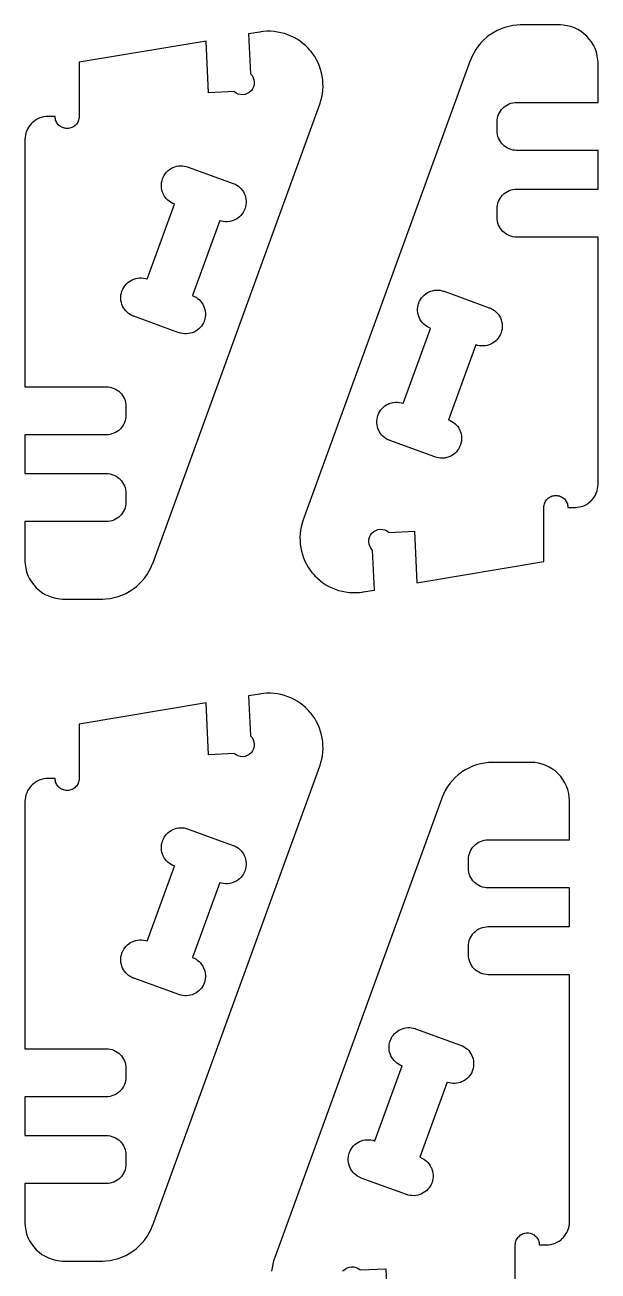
# Model space of a CAD drawing. Extents: x 0 to 392, y 0 to 269.
# Drawn here: x 0 to 74, y 107.3 to 268.2 of the extents above; entities that cross this region are included whole.
import ezdxf

# ---------------------------------------------------------------- set-up
doc = ezdxf.new("R2010")
doc.units = 0
doc.layers.get('0').update_dxf_attribs({"linetype": 'CONTINUOUS'})

msp = doc.modelspace()

# ---------------------------------------------------------------- linework, layer by layer
at = {"color": 0}
for points in [[(38.0721, 257.993), (38.1118, 258.103), (38.2164, 258.435), (38.3304, 258.882), (38.4143, 259.332), (38.4682, 259.785), (38.4925, 260.237), (38.4875, 260.69), (38.4533, 261.142), (38.3903, 261.588), (38.2986, 262.031), (38.1785, 262.465), (38.0303, 262.893), (37.8542, 263.311), (37.6503, 263.719), (37.4192, 264.115), (37.161, 264.497), (36.95, 264.774), (36.8757, 264.864), (36.8015, 264.953), (36.5669, 265.211), (36.2385, 265.535), (35.8917, 265.833), (35.5279, 266.108), (35.1486, 266.357), (34.7553, 266.581), (34.3489, 266.779), (33.9311, 266.949), (33.5031, 267.093), (33.0664, 267.208), (32.6224, 267.296), (32.1722, 267.354), (31.7174, 267.383), (31.2593, 267.383), (30.7993, 267.353), (30.4532, 267.31), (30.3387, 267.292), (28.8849, 267.047), (29.1143, 261.896), (29.1719, 261.843), (29.3236, 261.661), (29.4774, 261.399), (29.5751, 261.115), (29.6167, 260.821), (29.6015, 260.524), (29.5293, 260.233), (29.3996, 259.957), (29.2646, 259.763), (29.2119, 259.706), (29.1592, 259.647), (28.9778, 259.496), (28.7147, 259.343), (28.4317, 259.244), (28.1372, 259.203), (27.8401, 259.218), (27.5494, 259.29), (27.2737, 259.421), (27.0796, 259.556), (27.0221, 259.608), (23.7174, 259.461), (23.4201, 266.133), (7, 263.386), (7, 256.386), (7, 256.346), (6.992, 256.226), (6.9685, 256.074), (6.9303, 255.925), (6.8781, 255.782), (6.8129, 255.647), (6.7352, 255.519), (6.6461, 255.4), (6.546, 255.289), (6.4359, 255.189), (6.3166, 255.1), (6.1888, 255.022), (6.0533, 254.957), (5.9109, 254.906), (5.7624, 254.867), (5.6085, 254.843), (5.4896, 254.836), (5.45, 254.836), (5.4104, 254.836), (5.2915, 254.843), (5.1376, 254.867), (4.9891, 254.906), (4.8467, 254.957), (4.7111, 255.022), (4.5834, 255.1), (4.464, 255.189), (4.3539, 255.289), (4.2539, 255.4), (4.1647, 255.519), (4.0871, 255.647), (4.0218, 255.782), (3.9697, 255.925), (3.9315, 256.074), (3.908, 256.226), (3.9, 256.346), (3.9, 256.386), (3, 256.386), (2.9258, 256.386), (2.7034, 256.371), (2.412, 256.328), (2.1275, 256.256), (1.8519, 256.157), (1.5873, 256.032), (1.3356, 255.882), (1.0987, 255.706), (0.9311, 255.56), (0.8787, 255.507), (0.8263, 255.454), (0.6794, 255.287), (0.504, 255.05), (0.3534, 254.799), (0.2284, 254.533), (0.1297, 254.258), (0.0582, 253.974), (0.0146, 253.682), (0, 253.46), (0, 253.386), (0, 221.494), (10.5, 221.494), (10.5652, 221.494), (10.7607, 221.481), (11.0139, 221.443), (11.2583, 221.379), (11.4926, 221.294), (11.7155, 221.186), (11.9257, 221.058), (12.122, 220.913), (12.3031, 220.747), (12.4677, 220.567), (12.6145, 220.369), (12.7422, 220.16), (12.8496, 219.936), (12.9353, 219.703), (12.9982, 219.458), (13.0368, 219.206), (13.05, 219.01), (13.05, 218.944), (13.05, 217.844), (13.05, 217.781), (13.0375, 217.592), (13.0005, 217.344), (12.9398, 217.103), (12.8559, 216.868), (12.7496, 216.643), (12.6215, 216.429), (12.4725, 216.228), (12.3477, 216.086), (12.3031, 216.042), (12.2586, 215.997), (12.116, 215.872), (11.9147, 215.722), (11.7007, 215.594), (11.4759, 215.489), (11.2416, 215.404), (10.9998, 215.343), (10.752, 215.307), (10.563, 215.294), (10.5, 215.294), (0, 215.294), (0, 210.294), (10.5, 210.294), (10.563, 210.294), (10.752, 210.282), (10.9998, 210.244), (11.2416, 210.183), (11.4759, 210.1), (11.7007, 209.994), (11.9147, 209.865), (12.116, 209.717), (12.2585, 209.592), (12.3031, 209.547), (12.3477, 209.503), (12.4725, 209.36), (12.6215, 209.158), (12.7496, 208.944), (12.8559, 208.719), (12.9398, 208.486), (13.0005, 208.244), (13.0375, 207.996), (13.05, 207.807), (13.05, 207.744), (13.05, 206.644), (13.05, 206.579), (13.0368, 206.383), (12.9982, 206.131), (12.9353, 205.886), (12.8496, 205.651), (12.7422, 205.429), (12.6145, 205.218), (12.4677, 205.022), (12.3031, 204.842), (12.122, 204.676), (11.9257, 204.529), (11.7155, 204.401), (11.4926, 204.294), (11.2583, 204.208), (11.0139, 204.146), (10.7607, 204.107), (10.5652, 204.094), (10.5, 204.094), (0, 204.094), (0, 199.094), (0, 198.967), (0.0258, 198.583), (0.1016, 198.086), (0.2248, 197.607), (0.3929, 197.149), (0.6035, 196.711), (0.8539, 196.299), (1.1418, 195.914), (1.4645, 195.558), (1.8195, 195.236), (2.2044, 194.949), (2.6167, 194.697), (3.0538, 194.487), (3.5131, 194.319), (3.9923, 194.196), (4.4888, 194.119), (4.8722, 194.094), (5, 194.094), (9.9189, 194.094), (10.0531, 194.094), (10.4556, 194.115), (10.9869, 194.176), (11.5104, 194.278), (12.0239, 194.418), (12.5253, 194.597), (13.0123, 194.815), (13.4826, 195.069), (13.8242, 195.283), (13.9342, 195.36), (14.044, 195.438), (14.3619, 195.685), (14.7619, 196.04), (15.1326, 196.424), (15.4726, 196.833), (15.7804, 197.268), (16.0547, 197.725), (16.294, 198.203), (16.4511, 198.575), (16.4969, 198.7), (38.0721, 257.993)], [(35.9403, 204.311), (35.9006, 204.201), (35.7958, 203.869), (35.6819, 203.422), (35.5981, 202.972), (35.5442, 202.519), (35.5197, 202.067), (35.5249, 201.614), (35.559, 201.163), (35.6221, 200.717), (35.7137, 200.275), (35.8339, 199.839), (35.9821, 199.411), (36.1582, 198.993), (36.3619, 198.585), (36.5932, 198.19), (36.8514, 197.808), (37.0624, 197.531), (37.1367, 197.44), (37.2108, 197.351), (37.4454, 197.093), (37.7739, 196.769), (38.1207, 196.471), (38.4844, 196.196), (38.8636, 195.947), (39.2571, 195.724), (39.6635, 195.526), (40.0813, 195.356), (40.5092, 195.211), (40.946, 195.096), (41.39, 195.008), (41.8401, 194.95), (42.2949, 194.921), (42.7529, 194.921), (43.2131, 194.951), (43.5592, 194.994), (43.6736, 195.013), (45.1275, 195.257), (44.8981, 200.41), (44.8403, 200.462), (44.6888, 200.643), (44.535, 200.906), (44.4372, 201.189), (44.3957, 201.483), (44.4108, 201.781), (44.4831, 202.072), (44.6128, 202.347), (44.7478, 202.542), (44.8004, 202.599), (44.8532, 202.657), (45.0344, 202.808), (45.2975, 202.962), (45.5807, 203.06), (45.8751, 203.101), (46.1721, 203.086), (46.4629, 203.014), (46.7385, 202.885), (46.9326, 202.749), (46.9903, 202.696), (50.295, 202.843), (50.5922, 196.171), (67.0124, 198.918), (67.0124, 205.918), (67.0124, 205.958), (67.0203, 206.078), (67.0439, 206.231), (67.0821, 206.379), (67.1342, 206.522), (67.1994, 206.657), (67.2771, 206.785), (67.3663, 206.904), (67.4662, 207.015), (67.5764, 207.115), (67.6957, 207.204), (67.8235, 207.282), (67.959, 207.347), (68.1014, 207.399), (68.25, 207.438), (68.4039, 207.461), (68.5228, 207.469), (68.5624, 207.469), (68.6019, 207.469), (68.7208, 207.461), (68.8747, 207.438), (69.0233, 207.399), (69.1657, 207.347), (69.3011, 207.282), (69.429, 207.204), (69.5483, 207.115), (69.6583, 207.015), (69.7585, 206.904), (69.8476, 206.785), (69.9253, 206.657), (69.9906, 206.522), (70.0426, 206.379), (70.0808, 206.231), (70.1043, 206.078), (70.1124, 205.958), (70.1124, 205.918), (71.0124, 205.918), (71.0865, 205.918), (71.3089, 205.933), (71.6003, 205.976), (71.8849, 206.049), (72.1604, 206.147), (72.425, 206.272), (72.6768, 206.422), (72.9136, 206.599), (73.0813, 206.744), (73.1337, 206.797), (73.1861, 206.85), (73.3329, 207.018), (73.5083, 207.254), (73.6589, 207.506), (73.784, 207.771), (73.8826, 208.046), (73.9542, 208.331), (73.9976, 208.622), (74.0124, 208.844), (74.0124, 208.918), (74.0124, 240.81), (63.5124, 240.81), (63.4472, 240.81), (63.2517, 240.824), (62.9985, 240.862), (62.754, 240.925), (62.5197, 241.011), (62.2969, 241.118), (62.0865, 241.246), (61.8903, 241.393), (61.7092, 241.557), (61.5446, 241.737), (61.3978, 241.935), (61.2701, 242.144), (61.1626, 242.368), (61.0769, 242.601), (61.0142, 242.846), (60.9754, 243.1), (60.9624, 243.294), (60.9624, 243.36), (60.9624, 244.46), (60.9624, 244.524), (60.9747, 244.713), (61.0118, 244.96), (61.0725, 245.201), (61.1564, 245.436), (61.2628, 245.661), (61.3908, 245.875), (61.5399, 246.076), (61.6647, 246.218), (61.7093, 246.263), (61.7538, 246.308), (61.8962, 246.432), (62.0976, 246.582), (62.3115, 246.71), (62.5365, 246.817), (62.7707, 246.9), (63.0125, 246.961), (63.2603, 246.997), (63.4493, 247.01), (63.5124, 247.01), (74.0124, 247.01), (74.0124, 252.01), (63.5124, 252.01), (63.4493, 252.01), (63.2603, 252.022), (63.0125, 252.06), (62.7707, 252.121), (62.5365, 252.204), (62.3115, 252.311), (62.0976, 252.439), (61.8962, 252.588), (61.7538, 252.713), (61.7093, 252.757), (61.6647, 252.801), (61.5399, 252.944), (61.3908, 253.146), (61.2628, 253.36), (61.1564, 253.585), (61.0725, 253.818), (61.0118, 254.06), (60.9747, 254.308), (60.9624, 254.497), (60.9624, 254.56), (60.9624, 255.66), (60.9624, 255.725), (60.9754, 255.921), (61.0142, 256.174), (61.0769, 256.418), (61.1626, 256.653), (61.2701, 256.875), (61.3978, 257.086), (61.5446, 257.282), (61.7092, 257.464), (61.8903, 257.628), (62.0865, 257.775), (62.2969, 257.903), (62.5197, 258.01), (62.754, 258.096), (62.9985, 258.158), (63.2517, 258.197), (63.4472, 258.21), (63.5124, 258.21), (74.0124, 258.21), (74.0124, 263.21), (74.0124, 263.338), (73.9865, 263.721), (73.9107, 264.218), (73.7875, 264.697), (73.6194, 265.157), (73.4089, 265.593), (73.1585, 266.006), (72.8706, 266.39), (72.5479, 266.746), (72.1928, 267.068), (71.8079, 267.356), (71.3957, 267.607), (70.9586, 267.817), (70.4992, 267.985), (70.02, 268.108), (69.5236, 268.185), (69.1401, 268.21), (69.0124, 268.21), (64.0935, 268.21), (63.9593, 268.21), (63.5567, 268.189), (63.0256, 268.128), (62.5019, 268.026), (61.9883, 267.886), (61.4869, 267.707), (61, 267.489), (60.5297, 267.235), (60.1881, 267.021), (60.0782, 266.944), (59.9683, 266.867), (59.6503, 266.619), (59.2504, 266.264), (58.8797, 265.881), (58.5397, 265.471), (58.2319, 265.036), (57.9576, 264.579), (57.7183, 264.101), (57.5613, 263.729), (57.5154, 263.604), (35.9403, 204.311)], [(25.15, 242.953), (21.6279, 233.274), (21.6892, 233.251), (21.8685, 233.171), (22.0932, 233.049), (22.3012, 232.906), (22.4921, 232.746), (22.6649, 232.568), (22.8187, 232.376), (22.9531, 232.171), (23.0669, 231.954), (23.1597, 231.728), (23.2306, 231.493), (23.2786, 231.253), (23.3033, 231.006), (23.3039, 230.757), (23.2793, 230.506), (23.229, 230.254), (23.1746, 230.067), (23.1522, 230.004), (23.13, 229.943), (23.0507, 229.764), (22.9278, 229.539), (22.7853, 229.332), (22.6246, 229.14), (22.4474, 228.968), (22.2554, 228.814), (22.0504, 228.679), (21.8339, 228.565), (21.6074, 228.474), (21.3728, 228.403), (21.1314, 228.354), (20.8853, 228.329), (20.6358, 228.329), (20.3847, 228.353), (20.1335, 228.404), (19.9453, 228.458), (19.884, 228.481), (14.0578, 230.6), (13.9965, 230.622), (13.8172, 230.701), (13.5925, 230.825), (13.3843, 230.968), (13.1935, 231.128), (13.0207, 231.306), (12.8669, 231.497), (12.7326, 231.703), (12.6187, 231.919), (12.5259, 232.146), (12.4551, 232.381), (12.407, 232.621), (12.3823, 232.868), (12.3818, 233.117), (12.4064, 233.368), (12.4566, 233.619), (12.5111, 233.807), (12.5334, 233.868), (12.5557, 233.931), (12.6349, 234.11), (12.7578, 234.333), (12.9004, 234.542), (13.0611, 234.733), (13.2382, 234.906), (13.4301, 235.06), (13.6352, 235.194), (13.8518, 235.308), (14.0782, 235.4), (14.3129, 235.471), (14.5542, 235.519), (14.8004, 235.544), (15.0499, 235.544), (15.301, 235.519), (15.5521, 235.469), (15.7403, 235.415), (15.8017, 235.393), (19.3238, 245.072), (19.2639, 245.093), (19.0888, 245.169), (18.8663, 245.287), (18.6575, 245.426), (18.4638, 245.585), (18.2865, 245.761), (18.1271, 245.954), (17.9868, 246.164), (17.8942, 246.331), (17.8671, 246.388), (17.84, 246.446), (17.7703, 246.622), (17.6976, 246.864), (17.6494, 247.11), (17.6257, 247.36), (17.6265, 247.61), (17.6518, 247.86), (17.7019, 248.106), (17.755, 248.289), (17.7768, 248.349), (17.7983, 248.408), (17.8753, 248.583), (17.9957, 248.804), (18.1367, 249.011), (18.2969, 249.204), (18.4751, 249.379), (18.6703, 249.537), (18.881, 249.675), (19.0485, 249.767), (19.1061, 249.793), (19.1636, 249.819), (19.3417, 249.888), (19.5836, 249.958), (19.8303, 250.004), (20.0796, 250.025), (20.3299, 250.022), (20.5792, 249.994), (20.8257, 249.942), (21.0082, 249.888), (21.0675, 249.865), (26.8939, 247.744), (26.955, 247.722), (27.1343, 247.643), (27.359, 247.521), (27.5672, 247.378), (27.7581, 247.217), (27.9308, 247.04), (28.0847, 246.849), (28.219, 246.643), (28.3328, 246.426), (28.4256, 246.2), (28.4964, 245.965), (28.5446, 245.724), (28.5692, 245.478), (28.5697, 245.228), (28.5451, 244.978), (28.495, 244.726), (28.4404, 244.537), (28.4182, 244.476), (28.3958, 244.415), (28.3167, 244.236), (28.1937, 244.011), (28.0511, 243.803), (27.8904, 243.612), (27.7133, 243.439), (27.5214, 243.286), (27.3163, 243.151), (27.0997, 243.037), (26.8733, 242.944), (26.6386, 242.874), (26.3974, 242.826), (26.1513, 242.801), (25.9017, 242.8), (25.6506, 242.825), (25.3994, 242.875), (25.2111, 242.929), (25.15, 242.953)], [(48.8625, 219.353), (52.3844, 229.032), (52.3232, 229.054), (52.1439, 229.133), (51.9192, 229.256), (51.7111, 229.399), (51.5201, 229.558), (51.3475, 229.736), (51.1935, 229.928), (51.0593, 230.133), (50.9454, 230.35), (50.8526, 230.576), (50.7818, 230.811), (50.7336, 231.053), (50.709, 231.299), (50.7085, 231.547), (50.7331, 231.799), (50.7832, 232.05), (50.8378, 232.239), (50.8601, 232.3), (50.8824, 232.361), (50.9615, 232.54), (51.0844, 232.765), (51.2271, 232.974), (51.3878, 233.164), (51.565, 233.336), (51.7568, 233.49), (51.9619, 233.625), (52.1785, 233.739), (52.405, 233.832), (52.6396, 233.903), (52.8808, 233.95), (53.1271, 233.975), (53.3765, 233.975), (53.6276, 233.951), (53.8788, 233.9), (54.0671, 233.846), (54.1283, 233.824), (59.9546, 231.704), (60.0158, 231.682), (60.1951, 231.603), (60.4199, 231.479), (60.6279, 231.338), (60.8189, 231.176), (60.9915, 230.999), (61.1454, 230.807), (61.2797, 230.601), (61.3936, 230.386), (61.4864, 230.158), (61.5572, 229.925), (61.6054, 229.683), (61.63, 229.438), (61.6304, 229.188), (61.606, 228.936), (61.5557, 228.685), (61.5012, 228.497), (61.4789, 228.436), (61.4567, 228.375), (61.3774, 228.194), (61.2544, 227.971), (61.1119, 227.763), (60.9513, 227.571), (60.774, 227.399), (60.5822, 227.244), (60.3771, 227.111), (60.1606, 226.997), (59.934, 226.904), (59.6994, 226.833), (59.4582, 226.785), (59.2119, 226.76), (58.9625, 226.76), (58.7114, 226.785), (58.4603, 226.835), (58.2719, 226.889), (58.2107, 226.911), (54.6886, 217.232), (54.7483, 217.211), (54.9235, 217.136), (55.1461, 217.017), (55.3549, 216.878), (55.5486, 216.719), (55.7258, 216.543), (55.8853, 216.35), (56.0256, 216.14), (56.1182, 215.974), (56.1453, 215.917), (56.1722, 215.858), (56.2421, 215.682), (56.3146, 215.44), (56.3629, 215.194), (56.3867, 214.944), (56.3858, 214.694), (56.3606, 214.446), (56.3104, 214.199), (56.2572, 214.015), (56.2356, 213.956), (56.2139, 213.896), (56.1371, 213.722), (56.0167, 213.5), (55.8757, 213.293), (55.7156, 213.1), (55.5372, 212.925), (55.3421, 212.767), (55.1312, 212.629), (54.9639, 212.538), (54.9063, 212.511), (54.8488, 212.485), (54.6707, 212.417), (54.4286, 212.346), (54.1821, 212.3), (53.9328, 212.279), (53.6825, 212.282), (53.4332, 212.31), (53.1867, 212.362), (53.0042, 212.417), (52.9449, 212.439), (47.1186, 214.56), (47.0572, 214.582), (46.8779, 214.661), (46.6533, 214.783), (46.4451, 214.926), (46.2543, 215.087), (46.0815, 215.264), (45.9276, 215.457), (45.7933, 215.661), (45.6794, 215.878), (45.5867, 216.104), (45.5158, 216.339), (45.4678, 216.581), (45.4431, 216.826), (45.4426, 217.076), (45.4671, 217.328), (45.5174, 217.578), (45.5719, 217.767), (45.5942, 217.828), (45.6164, 217.889), (45.6957, 218.068), (45.8186, 218.293), (45.9612, 218.501), (46.1219, 218.692), (46.299, 218.865), (46.491, 219.018), (46.696, 219.153), (46.9126, 219.267), (47.139, 219.36), (47.3737, 219.431), (47.615, 219.479), (47.8611, 219.503), (48.1106, 219.504), (48.3618, 219.479), (48.6129, 219.429), (48.8011, 219.375), (48.8625, 219.353)], [(38.0721, 172.533), (38.1118, 172.643), (38.2164, 172.975), (38.3304, 173.422), (38.4143, 173.872), (38.4682, 174.325), (38.4925, 174.778), (38.4875, 175.231), (38.4533, 175.681), (38.3903, 176.128), (38.2986, 176.569), (38.1785, 177.006), (38.0303, 177.433), (37.8542, 177.851), (37.6503, 178.258), (37.4192, 178.654), (37.161, 179.036), (36.95, 179.314), (36.8757, 179.403), (36.8015, 179.493), (36.5669, 179.75), (36.2385, 180.074), (35.8917, 180.374), (35.5279, 180.649), (35.1486, 180.897), (34.7553, 181.121), (34.3489, 181.318), (33.9311, 181.489), (33.5031, 181.632), (33.0664, 181.749), (32.6224, 181.836), (32.1722, 181.894), (31.7174, 181.924), (31.2593, 181.924), (30.7993, 181.893), (30.4532, 181.85), (30.3387, 181.831), (28.8849, 181.587), (29.1143, 176.435), (29.1719, 176.382), (29.3236, 176.201), (29.4774, 175.938), (29.5751, 175.654), (29.6167, 175.36), (29.6015, 175.064), (29.5293, 174.772), (29.3996, 174.497), (29.2646, 174.303), (29.2119, 174.246), (29.1592, 174.188), (28.9778, 174.036), (28.7147, 173.882), (28.4317, 173.785), (28.1372, 173.743), (27.8401, 173.758), (27.5494, 173.831), (27.2737, 173.96), (27.0796, 174.094), (27.0221, 174.147), (23.7174, 174), (23.4201, 180.674), (7, 177.925), (7, 170.925), (7, 170.886), (6.992, 170.767), (6.9685, 170.612), (6.9303, 170.464), (6.8781, 170.322), (6.8129, 170.186), (6.7352, 170.058), (6.6461, 169.939), (6.546, 169.829), (6.4359, 169.729), (6.3166, 169.64), (6.1888, 169.563), (6.0533, 169.497), (5.9109, 169.444), (5.7624, 169.407), (5.6085, 169.383), (5.4896, 169.375), (5.45, 169.375), (5.4104, 169.375), (5.2915, 169.383), (5.1376, 169.407), (4.9891, 169.444), (4.8467, 169.497), (4.7111, 169.563), (4.5834, 169.64), (4.464, 169.729), (4.3539, 169.829), (4.2539, 169.939), (4.1647, 170.058), (4.0871, 170.186), (4.0218, 170.322), (3.9697, 170.464), (3.9315, 170.612), (3.908, 170.767), (3.9, 170.886), (3.9, 170.925), (3, 170.925), (2.9258, 170.925), (2.7034, 170.911), (2.412, 170.867), (2.1275, 170.796), (1.8519, 170.697), (1.5873, 170.572), (1.3356, 170.421), (1.0987, 170.246), (0.9311, 170.099), (0.8787, 170.047), (0.8263, 169.994), (0.6794, 169.826), (0.504, 169.59), (0.3534, 169.337), (0.2284, 169.074), (0.1297, 168.797), (0.0582, 168.514), (0.0146, 168.222), (0, 168), (0, 167.925), (0, 136.034), (10.5, 136.034), (10.5652, 136.034), (10.7607, 136.021), (11.0139, 135.982), (11.2583, 135.919), (11.4926, 135.834), (11.7155, 135.726), (11.9257, 135.599), (12.122, 135.452), (12.3031, 135.287), (12.4677, 135.106), (12.6145, 134.91), (12.7422, 134.7), (12.8496, 134.477), (12.9353, 134.242), (12.9982, 133.998), (13.0368, 133.745), (13.05, 133.549), (13.05, 133.484), (13.05, 132.384), (13.05, 132.321), (13.0375, 132.132), (13.0005, 131.884), (12.9398, 131.642), (12.8559, 131.408), (12.7496, 131.183), (12.6215, 130.969), (12.4725, 130.768), (12.3477, 130.626), (12.3031, 130.581), (12.2586, 130.536), (12.116, 130.412), (11.9147, 130.263), (11.7007, 130.134), (11.4759, 130.028), (11.2416, 129.944), (10.9998, 129.883), (10.752, 129.847), (10.563, 129.834), (10.5, 129.834), (0, 129.834), (0, 124.834), (10.5, 124.834), (10.563, 124.834), (10.752, 124.822), (10.9998, 124.785), (11.2416, 124.724), (11.4759, 124.64), (11.7007, 124.534), (11.9147, 124.406), (12.116, 124.257), (12.2585, 124.132), (12.3031, 124.087), (12.3477, 124.043), (12.4725, 123.9), (12.6215, 123.699), (12.7496, 123.485), (12.8559, 123.26), (12.9398, 123.026), (13.0005, 122.784), (13.0375, 122.536), (13.05, 122.347), (13.05, 122.284), (13.05, 121.184), (13.05, 121.119), (13.0368, 120.923), (12.9982, 120.67), (12.9353, 120.426), (12.8496, 120.192), (12.7422, 119.969), (12.6145, 119.758), (12.4677, 119.562), (12.3031, 119.381), (12.122, 119.216), (11.9257, 119.07), (11.7155, 118.942), (11.4926, 118.834), (11.2583, 118.749), (11.0139, 118.686), (10.7607, 118.647), (10.5652, 118.634), (10.5, 118.634), (0, 118.634), (0, 113.634), (0, 113.506), (0.0258, 113.123), (0.1016, 112.626), (0.2248, 112.147), (0.3929, 111.688), (0.6035, 111.251), (0.8539, 110.838), (1.1418, 110.454), (1.4645, 110.098), (1.8195, 109.776), (2.2044, 109.488), (2.6167, 109.238), (3.0538, 109.027), (3.5131, 108.859), (3.9923, 108.736), (4.4888, 108.66), (4.8722, 108.634), (5, 108.634), (9.9189, 108.634), (10.0531, 108.634), (10.4556, 108.655), (10.9869, 108.716), (11.5104, 108.817), (12.0239, 108.958), (12.5253, 109.137), (13.0123, 109.355), (13.4826, 109.609), (13.8242, 109.823), (13.9342, 109.9), (14.044, 109.977), (14.3619, 110.225), (14.7619, 110.58), (15.1326, 110.963), (15.4726, 111.373), (15.7804, 111.808), (16.0547, 112.265), (16.294, 112.743), (16.4511, 113.114), (16.4969, 113.24), (38.0721, 172.533)], [(25.15, 157.492), (21.6279, 147.813), (21.6892, 147.79), (21.8685, 147.711), (22.0932, 147.589), (22.3012, 147.446), (22.4921, 147.285), (22.6649, 147.108), (22.8187, 146.917), (22.9531, 146.711), (23.0669, 146.494), (23.1597, 146.268), (23.2306, 146.033), (23.2786, 145.792), (23.3033, 145.546), (23.3039, 145.296), (23.2793, 145.046), (23.229, 144.794), (23.1746, 144.606), (23.1522, 144.544), (23.13, 144.483), (23.0507, 144.304), (22.9278, 144.079), (22.7853, 143.871), (22.6246, 143.681), (22.4474, 143.508), (22.2554, 143.354), (22.0504, 143.219), (21.8339, 143.106), (21.6074, 143.013), (21.3728, 142.942), (21.1314, 142.894), (20.8853, 142.869), (20.6358, 142.869), (20.3847, 142.893), (20.1335, 142.943), (19.9453, 142.999), (19.884, 143.021), (14.0578, 145.14), (13.9965, 145.163), (13.8172, 145.242), (13.5925, 145.365), (13.3843, 145.507), (13.1935, 145.668), (13.0207, 145.846), (12.8669, 146.038), (12.7326, 146.242), (12.6187, 146.458), (12.5259, 146.685), (12.4551, 146.919), (12.407, 147.161), (12.3823, 147.407), (12.3818, 147.657), (12.4064, 147.908), (12.4566, 148.16), (12.5111, 148.347), (12.5334, 148.408), (12.5557, 148.469), (12.6349, 148.649), (12.7578, 148.874), (12.9004, 149.082), (13.0611, 149.272), (13.2382, 149.446), (13.4301, 149.6), (13.6352, 149.733), (13.8518, 149.847), (14.0782, 149.94), (14.3129, 150.011), (14.5542, 150.06), (14.8004, 150.083), (15.0499, 150.085), (15.301, 150.06), (15.5521, 150.01), (15.7403, 149.956), (15.8017, 149.933), (19.3238, 159.612), (19.2639, 159.633), (19.0888, 159.708), (18.8663, 159.826), (18.6575, 159.965), (18.4638, 160.125), (18.2865, 160.301), (18.1271, 160.494), (17.9868, 160.704), (17.8942, 160.871), (17.8671, 160.928), (17.84, 160.985), (17.7703, 161.163), (17.6976, 161.404), (17.6494, 161.65), (17.6257, 161.899), (17.6265, 162.15), (17.6518, 162.399), (17.7019, 162.646), (17.755, 162.829), (17.7768, 162.889), (17.7983, 162.949), (17.8753, 163.122), (17.9957, 163.344), (18.1367, 163.551), (18.2969, 163.743), (18.4751, 163.919), (18.6703, 164.076), (18.881, 164.215), (19.0485, 164.307), (19.1061, 164.333), (19.1636, 164.36), (19.3417, 164.428), (19.5836, 164.497), (19.8303, 164.543), (20.0796, 164.565), (20.3299, 164.563), (20.5792, 164.535), (20.8257, 164.482), (21.0082, 164.426), (21.0675, 164.404), (26.8939, 162.285), (26.955, 162.263), (27.1343, 162.183), (27.359, 162.06), (27.5672, 161.918), (27.7581, 161.757), (27.9308, 161.579), (28.0847, 161.388), (28.219, 161.183), (28.3328, 160.967), (28.4256, 160.74), (28.4964, 160.506), (28.5446, 160.264), (28.5692, 160.018), (28.5697, 159.768), (28.5451, 159.517), (28.495, 159.265), (28.4404, 159.078), (28.4182, 159.017), (28.3958, 158.956), (28.3167, 158.776), (28.1937, 158.551), (28.0511, 158.343), (27.8904, 158.153), (27.7133, 157.979), (27.5214, 157.825), (27.3163, 157.692), (27.0997, 157.578), (26.8733, 157.485), (26.6386, 157.414), (26.3974, 157.365), (26.1513, 157.34), (25.9017, 157.34), (25.6506, 157.365), (25.3994, 157.415), (25.2111, 157.469), (25.15, 157.492)], [(45.1751, 124.142), (48.6972, 133.821), (48.6358, 133.844), (48.4567, 133.923), (48.2319, 134.046), (48.0237, 134.188), (47.8329, 134.349), (47.6601, 134.526), (47.5062, 134.718), (47.3719, 134.923), (47.2581, 135.14), (47.1653, 135.366), (47.0944, 135.601), (47.0464, 135.842), (47.0217, 136.088), (47.0213, 136.338), (47.0457, 136.589), (47.096, 136.84), (47.1506, 137.028), (47.1728, 137.09), (47.195, 137.151), (47.2743, 137.33), (47.3972, 137.555), (47.5397, 137.763), (47.7004, 137.954), (47.8776, 138.127), (48.0696, 138.281), (48.2746, 138.415), (48.4913, 138.529), (48.7176, 138.622), (48.9524, 138.692), (49.1936, 138.74), (49.4397, 138.765), (49.6893, 138.766), (49.9404, 138.741), (50.1915, 138.691), (50.3797, 138.636), (50.441, 138.614), (56.2674, 136.494), (56.3285, 136.472), (56.5078, 136.392), (56.7325, 136.27), (56.9407, 136.127), (57.1315, 135.966), (57.3043, 135.789), (57.4582, 135.597), (57.5925, 135.392), (57.7064, 135.176), (57.7992, 134.949), (57.8699, 134.715), (57.9181, 134.473), (57.9428, 134.227), (57.9432, 133.978), (57.9186, 133.726), (57.8685, 133.475), (57.8139, 133.287), (57.7917, 133.226), (57.7693, 133.165), (57.6901, 132.985), (57.5672, 132.761), (57.4246, 132.552), (57.2639, 132.362), (57.0868, 132.189), (56.8949, 132.035), (56.6899, 131.901), (56.4732, 131.787), (56.2468, 131.694), (56.0121, 131.623), (55.7708, 131.575), (55.5247, 131.55), (55.2753, 131.55), (55.024, 131.574), (54.7729, 131.625), (54.5846, 131.679), (54.5235, 131.701), (51.0014, 122.022), (51.0611, 122.001), (51.2363, 121.926), (51.4588, 121.807), (51.6675, 121.668), (51.8613, 121.51), (52.0386, 121.333), (52.1979, 121.14), (52.3382, 120.93), (52.4308, 120.764), (52.4579, 120.706), (52.485, 120.649), (52.5547, 120.472), (52.6274, 120.23), (52.6756, 119.984), (52.6993, 119.735), (52.6986, 119.485), (52.6732, 119.235), (52.6232, 118.988), (52.57, 118.805), (52.5483, 118.746), (52.5267, 118.686), (52.4497, 118.512), (52.3293, 118.29), (52.1885, 118.083), (52.0282, 117.891), (51.8499, 117.715), (51.6547, 117.557), (51.444, 117.419), (51.2765, 117.328), (51.219, 117.302), (51.1614, 117.275), (50.9833, 117.207), (50.7414, 117.137), (50.4949, 117.091), (50.2454, 117.069), (49.9951, 117.072), (49.7458, 117.1), (49.4994, 117.153), (49.3169, 117.208), (49.2575, 117.23), (43.4313, 119.35), (43.37, 119.372), (43.1907, 119.451), (42.966, 119.574), (42.7579, 119.717), (42.5669, 119.877), (42.3943, 120.055), (42.2403, 120.247), (42.1061, 120.452), (41.9922, 120.668), (41.8994, 120.895), (41.8286, 121.129), (41.7806, 121.371), (41.7558, 121.617), (41.7553, 121.866), (41.7799, 122.117), (41.8301, 122.368), (41.8846, 122.557), (41.9069, 122.618), (41.9292, 122.679), (42.0085, 122.858), (42.1312, 123.083), (42.2739, 123.291), (42.4346, 123.482), (42.6117, 123.655), (42.8036, 123.809), (43.0087, 123.943), (43.2253, 124.057), (43.4518, 124.15), (43.6864, 124.221), (43.9276, 124.269), (44.1739, 124.293), (44.4233, 124.294), (44.6744, 124.269), (44.9256, 124.219), (45.1139, 124.165), (45.1751, 124.142)]]:
    msp.add_lwpolyline(points, close=True, dxfattribs=at)
for points in [[(63.3251, 103.709), (63.3251, 110.709), (63.3251, 110.749), (63.3331, 110.868), (63.3565, 111.021), (63.3947, 111.17), (63.4469, 111.312), (63.5122, 111.448), (63.5897, 111.576), (63.679, 111.695), (63.779, 111.805), (63.8892, 111.905), (64.0085, 111.994), (64.1363, 112.072), (64.2717, 112.137), (64.4142, 112.189), (64.5626, 112.227), (64.7165, 112.251), (64.8354, 112.259), (64.875, 112.259), (64.9147, 112.259), (65.0335, 112.251), (65.1874, 112.227), (65.336, 112.189), (65.4783, 112.137), (65.6139, 112.072), (65.7417, 111.994), (65.861, 111.905), (65.9711, 111.805), (66.0711, 111.695), (66.1603, 111.576), (66.2379, 111.448), (66.3032, 111.312), (66.3554, 111.17), (66.3936, 111.021), (66.4171, 110.868), (66.4251, 110.749), (66.4251, 110.709), (67.3251, 110.709), (67.3992, 110.709), (67.6215, 110.724), (67.9131, 110.767), (68.1975, 110.839), (68.4731, 110.937), (68.7378, 111.062), (68.9894, 111.213), (69.2264, 111.388), (69.394, 111.535), (69.4464, 111.588), (69.4988, 111.64), (69.6457, 111.808), (69.821, 112.045), (69.9717, 112.296), (70.0967, 112.561), (70.1954, 112.837), (70.2668, 113.121), (70.3104, 113.413), (70.3251, 113.635), (70.3251, 113.709), (70.3251, 145.6), (59.8251, 145.6), (59.7599, 145.6), (59.5643, 145.614), (59.3111, 145.651), (59.0667, 145.715), (58.8325, 145.8), (58.6096, 145.908), (58.3993, 146.036), (58.2031, 146.182), (58.0219, 146.347), (57.8574, 146.528), (57.7106, 146.725), (57.5828, 146.935), (57.4754, 147.158), (57.3897, 147.392), (57.3268, 147.636), (57.2882, 147.89), (57.275, 148.085), (57.275, 148.15), (57.275, 149.25), (57.275, 149.314), (57.2875, 149.503), (57.3244, 149.75), (57.3853, 149.992), (57.4692, 150.226), (57.5754, 150.451), (57.7035, 150.665), (57.8525, 150.867), (57.9774, 151.008), (58.0219, 151.053), (58.0665, 151.099), (58.209, 151.222), (58.4103, 151.372), (58.6243, 151.5), (58.8492, 151.606), (59.0835, 151.69), (59.3253, 151.751), (59.5731, 151.788), (59.7621, 151.8), (59.8251, 151.8), (70.3251, 151.8), (70.3251, 156.8), (59.8251, 156.8), (59.7621, 156.8), (59.5731, 156.813), (59.3253, 156.85), (59.0835, 156.911), (58.8492, 156.994), (58.6243, 157.101), (58.4103, 157.229), (58.209, 157.378), (58.0665, 157.503), (58.0219, 157.547), (57.9774, 157.592), (57.8525, 157.735), (57.7035, 157.936), (57.5754, 158.15), (57.4692, 158.375), (57.3853, 158.608), (57.3244, 158.85), (57.2875, 159.099), (57.275, 159.288), (57.275, 159.35), (57.275, 160.45), (57.275, 160.515), (57.2882, 160.711), (57.3268, 160.964), (57.3897, 161.208), (57.4754, 161.443), (57.5828, 161.665), (57.7106, 161.876), (57.8574, 162.072), (58.0219, 162.253), (58.2031, 162.418), (58.3993, 162.565), (58.6096, 162.693), (58.8325, 162.8), (59.0667, 162.886), (59.3111, 162.949), (59.5643, 162.987), (59.7599, 163), (59.8251, 163), (70.3251, 163), (70.3251, 168), (70.3251, 168.128), (70.2993, 168.511), (70.2235, 169.008), (70.1003, 169.487), (69.9321, 169.947), (69.7215, 170.383), (69.4711, 170.796), (69.1833, 171.181), (68.8606, 171.536), (68.5056, 171.858), (68.1206, 172.146), (67.7083, 172.397), (67.2712, 172.607), (66.8119, 172.775), (66.3328, 172.899), (65.8362, 172.975), (65.4529, 173), (65.3251, 173), (60.4063, 173), (60.2719, 173), (59.8694, 172.979), (59.3382, 172.918), (58.8147, 172.817), (58.3011, 172.676), (57.7997, 172.497), (57.3128, 172.279), (56.8424, 172.025), (56.5008, 171.811), (56.391, 171.735), (56.281, 171.657), (55.9631, 171.41), (55.5631, 171.054), (55.1924, 170.671), (54.8525, 170.261), (54.5446, 169.826), (54.2703, 169.369), (54.031, 168.892), (53.874, 168.519), (53.8282, 168.394), (32.2529, 109.101), (32.2529, 109.101), (32.2133, 108.992), (32.1086, 108.659), (31.9946, 108.212), (31.9107, 107.762), (31.8568, 107.31)], [(41.0604, 107.332), (41.1132, 107.389), (41.1658, 107.447), (41.3472, 107.598), (41.6103, 107.752), (41.8933, 107.85), (42.1879, 107.891), (42.4849, 107.876), (42.7756, 107.804), (43.0512, 107.674), (43.2453, 107.539), (43.3031, 107.487), (46.6076, 107.634), (46.905, 100.961)]]:
    msp.add_lwpolyline(points, dxfattribs=at)

doc.saveas('drawing.dxf')
